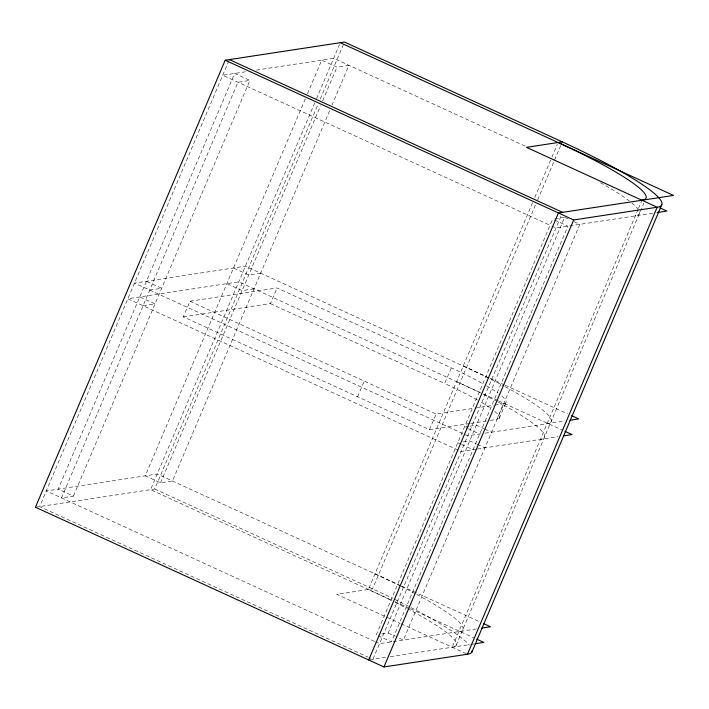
<?xml version="1.0" encoding="UTF-8"?>
<svg xmlns="http://www.w3.org/2000/svg" width="709" height="709" viewBox="0 0 709 709"><rect width="100%" height="100%" fill="white"/><g stroke="black" fill="none" stroke-linecap="round" stroke-linejoin="round"><path stroke-width="0.53" stroke-dasharray="3.54 2.66" d="M228.945 60.575L39.624 506.589L367.847 657.03M73.444 496.114L249.896 80.409L234.652 73.417L58.191 489.121L73.444 496.114L61.515 497.931L237.967 82.226L249.896 80.409M469.695 423.565L429.477 429.698L183.347 316.888L189.985 301.236L277.059 287.96L451.314 367.829A80.835 10.688 23 0 1 483.928 384.305M305.287 98.861L145.274 475.845L160.518 482.829L172.447 481.012L329.871 110.143M307.449 93.765L321.726 60.141L336.97 67.133L348.899 65.308L332.034 105.047M314.796 102.752L150.556 489.671L394.204 601.347M316.524 98.675L339.46 44.632M35.45 507.227L154.73 489.033L318.102 104.152M320.264 99.056L343.174 45.092M160.518 482.829L320.539 105.845M322.701 100.749L336.97 67.133M183.347 316.888L270.421 303.603L277.059 287.96M357.593 396.748L364.24 381.105M477.281 399.956A80.835 10.688 23 0 0 444.667 383.472L451.314 367.829M429.477 429.698L436.115 414.056L474.161 408.251M532.61 202.588L368.37 589.507A129.827 17.167 23 0 1 391.962 600.745M534.772 197.492L551.629 157.788M551.886 157.176L557.274 144.468M535.49 205.007L372.544 588.869L336.757 594.328L400.098 623.353M537.644 199.911L554.075 161.218M554.5 160.199L560.987 144.928M376.204 634.883L552.657 219.178M560.961 216.254L372.881 659.335L368.857 657.491M381.628 634.059L388.133 633.066L564.586 217.362L569.354 219.542M490.344 420.41L496.867 419.418L503.505 403.776A80.835 10.688 23 0 0 501.352 395.719M499.331 418.204L505.969 402.552M638.047 209.412L452.2 647.237A129.827 17.167 23 0 0 407.329 608.614M638.481 208.393L641.937 200.248M456.153 645.279L643.816 203.173M245.562 71.76L222.723 75.243L550.946 225.675M256.436 70.102L333.655 58.324L525.954 146.462M554.828 218.851L564.586 217.362M652.767 213.223L555.98 227.988L551.948 226.144M149.741 290.078L161.67 288.262L146.417 281.269M260.673 273.16L248.744 274.986L233.5 267.993M143.103 305.721L155.032 303.904L139.779 296.92M254.035 288.811L242.106 290.628L226.853 283.635M475.243 408.083L493.73 405.264M494.811 405.096L503.505 403.776M470.776 423.397L489.263 420.579M468.764 426.366L464.43 427.031L467.293 428.342M469.854 426.206L476.359 425.214L483.981 428.706M480.799 433.846L467.745 435.84L134.497 283.095L245.429 266.176L489.077 377.853M485.151 433.181L564.541 421.075M463.207 441.849L469.721 440.856L476.386 443.914M476.333 449.16L461.107 451.482L127.85 298.737L238.782 281.819L482.43 393.495M477.423 448.992L557.903 436.717M476.315 628.927L379.519 643.692L375.495 641.84M369.752 659.813L386.059 657.323M390.269 656.685L469.677 644.57M470.758 644.41L474.029 643.905M574.113 221.731L579.829 224.345L403.377 640.05L395.755 636.558M554.562 220.056L567.909 226.171L391.448 641.867L378.11 635.751M490.079 378.314L504.179 384.774M505.18 385.235L567.608 413.843M483.441 393.956L497.541 400.417M498.542 400.877L562.981 430.407M270.421 303.603L444.667 383.472M484.938 429.14L491.603 432.198M189.985 301.236L436.115 414.056M468.241 428.777L479.674 434.014M477.343 444.348L484.965 447.84M457.792 442.673L460.646 443.985M461.603 444.419L473.036 449.666M400.851 585.705L157.194 474.029L46.262 490.947L374.485 641.379M401.852 586.166L479.381 621.696M154.73 489.033L372.544 588.869A146.967 19.435 23 0 1 392.547 598.307M395.214 601.808L409.306 608.269M410.316 608.73L473.745 637.799M401.099 623.814L467.453 654.221M388.133 633.066L394.798 636.124M416.786 594.479A129.827 17.167 23 0 1 458.847 631.595M375.008 573.856A129.827 17.167 23 0 1 400.266 585.935M401.09 586.343A129.827 17.167 23 0 1 415.855 593.974M395.267 602.402A129.827 17.167 23 0 1 406.372 608.118M394.479 599.247A146.967 19.435 23 0 1 408.49 606.257M411.176 607.648A146.967 19.435 23 0 1 469.455 645.217M639.421 211.814A129.827 17.167 23 0 1 635.299 215.891M600.434 182.7A129.827 17.167 23 0 1 629.468 201.064M631.834 202.951A129.827 17.167 23 0 1 637.932 209.013M505.012 386.627A129.827 17.167 23 0 1 547.073 423.743M463.243 366.004A129.827 17.167 23 0 1 504.081 386.121M498.374 402.269A129.827 17.167 23 0 1 540.435 439.385M456.596 381.655A129.827 17.167 23 0 1 480.188 392.901M483.494 394.55A129.827 17.167 23 0 1 497.443 401.773M494.705 411.362A80.835 10.688 23 0 1 496.867 419.418M481.287 402.278A80.835 10.688 23 0 1 491.133 408.632M486.631 385.873A80.835 10.688 23 0 1 497.771 392.981"/><path stroke-width="1.06" d="M467.453 654.221L657.19 207.232A146.967 19.435 23 0 0 562.281 141.871L344.468 42.044L225.187 60.23L35.45 507.227L383.95 666.956L467.453 654.221A146.967 19.435 23 0 0 472.256 650.499M368.707 659.973L558.444 212.975L673.55 195.427L340.293 42.682M383.95 666.956L573.687 219.967L657.19 207.232L526.495 147.33L562.281 141.871M471.919 652.005L661.657 205.016M657.119 212.558L666.912 211.069L659.857 207.834M569.983 420.251L578.686 418.922L571.631 415.687M563.336 435.893L572.039 434.564L564.993 431.338M481.757 628.094L490.451 626.774L483.405 623.539M475.11 643.745L483.813 642.416L476.767 639.181M229.362 59.591L562.618 212.345M225.187 60.23L573.687 219.967M558.107 142.509A129.827 17.167 23 0 1 641.937 200.248"/></g></svg>
